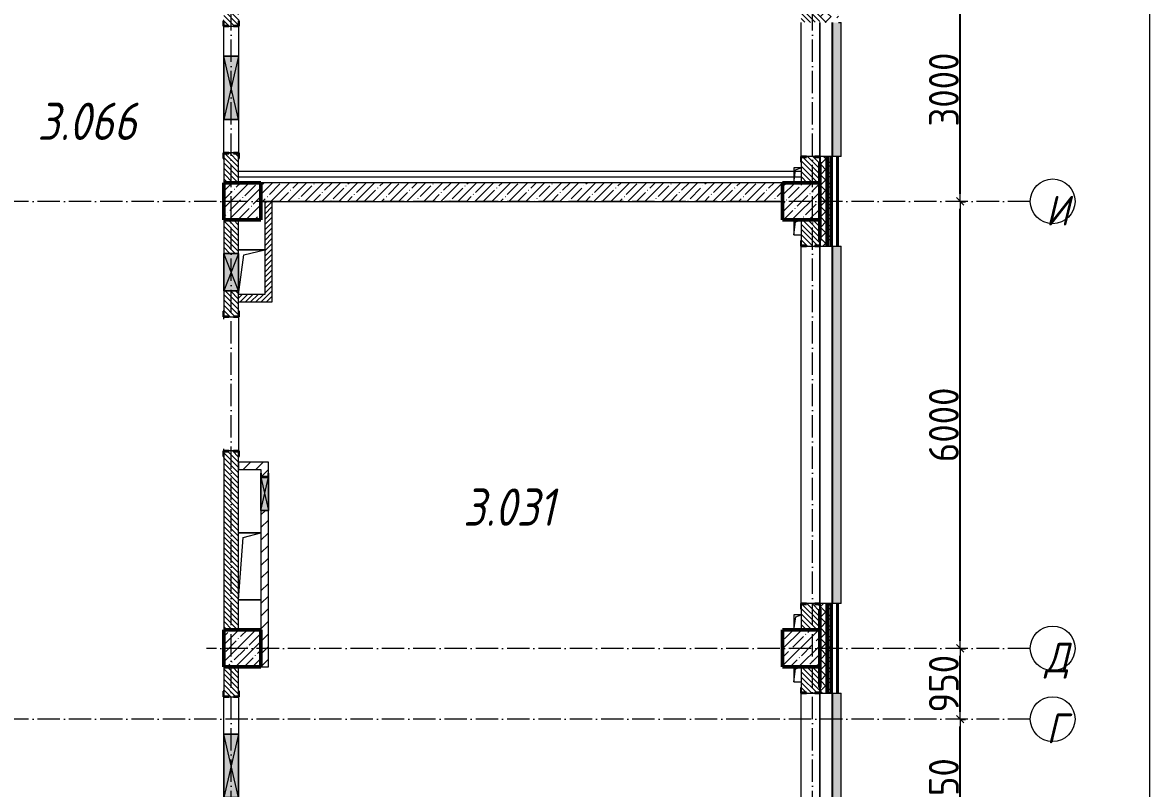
# Model space of a CAD drawing. Header units: millimetres. Extents: x -213536 to 1564669, y -45299 to 942238.
# Drawn here: x 232979 to 248102, y 467466 to 477747 of the extents above; entities that cross this region are included whole.
import ezdxf

# ---------------------------------------------------------------- set-up
doc = ezdxf.new("R2010")
doc.units = ezdxf.units.MM
doc.linetypes.add('50_200_ШТРИХ_1Т_ш5_п1_п1_', pattern=[700, 500, -100, 0, -100])
for name, color, linetype, lineweight in [('A-____-____-DIMS', 7, 'Continuous', 9), ('A-DETL-____-OTLN-4', 7, 'Continuous', 18), ('A-DETL-GENF-OTLN', 7, 'Continuous', 9), ('A-FLOR-____-OTLN', 7, 'Continuous', 9), ('A-GENM-____-MCUT', 7, 'Continuous', 25), ('A-GENM-____-OTLN', 7, 'Continuous', 9), ('A-GENM-____-OTLN-1', 7, 'Continuous', 25), ('A-GLAZ-____-OTLN', 7, 'Continuous', 9), ('A-WALL-____-MCUT-1', 7, 'Continuous', 9), ('A-WALL-____-MCUT-2', 7, 'Continuous', 50), ('A-WALL-____-MCUT-3', 7, 'Continuous', 9), ('A-WALL-____-OTLN', 7, 'Continuous', 9), ('A-WALL-____-PATT-1', 7, 'Continuous', 9), ('A-WALL-FNSH-MCUT-1', 7, 'Continuous', 9), ('I-WALL-____-OTLN', 7, 'Continuous', 9), ('S-COLS-____-MCUT', 7, 'Continuous', 50), ('S-COLS-____-OTLN', 7, 'Continuous', 9), ('S-GRID-____-IDEN', 7, 'Continuous', 9), ('S-GRID-____-OTLN-1', 7, '50_200_ШТРИХ_1Т_ш5_п1_п1_', 9), ('Марки помещений', 7, 'Continuous', 9)]:
    doc.layers.add(name, color=color, linetype=linetype, lineweight=lineweight)
doc.layers.add('A-GLAZ-____-OTLN-1', color=7, linetype='Continuous', lineweight=9, true_color=0xc0c0c0)
doc.styles.add('ISOCPEUR_I', font='isocpeui.ttf', dxfattribs={"width": 0.9, "height": 2.5})
doc.styles.add('ISOCPEUR_I_2', font='isocpeui.ttf', dxfattribs={"width": 0.85, "height": 2.3})
doc.styles.add('СПДС', font='isocpeur.ttf', dxfattribs={"width": 0.9})
doc.dimstyles.new('Размера А3', dxfattribs={"dimtxt": 200, "dimasz": 100, "dimexe": 70, "dimexo": 100, "dimgap": 20, "dimtad": 1, "dimdec": 0, "dimrnd": 10, "dimzin": 0, "dimdsep": 46, "dimtxsty": 'СПДС', "dimblk": 'ARROWHEAD_6', "dimcen": 1, "dimclrd": 256, "dimclre": 256, "dimclrt": 256, "dimazin": 0, "dimtfac": 1, "dimtdec": 0, "dimtmove": 2, "dimatfit": 3, "dimfxl": 1, "dimtolj": 1, "dimtzin": 0, "dimarcsym": 0})
pattern_1 = [(45, (142429.06, 459015.94), (-70.71068, 70.71068), []), (135, (142429.06, 459015.94), (-70.71068, -70.71068), [])]
pattern_2 = [(135, (142429.057, 459015.94), (-35.35534, -35.35534), [])]
pattern_3 = [(45, (142429.06, 459015.94), (-84.85281, 84.85281), [])]
pattern_4 = [(45, (142429.057, 459015.94), (-35.35534, 35.35534), [])]

# ---------------------------------------------------------------- blocks, each defined once
blk = doc.blocks.new('BSC_Колонна _Прямоугольная - 500х500-V29-АР1_План отверстий 3 этажа в осях 1-64_А-ГГ')
at = {"layer": 'S-COLS-____-OTLN'}
h = blk.add_hatch(dxfattribs=at)
h.set_pattern_fill('FP_66', color=256, style=0, pattern_type=2)
h.set_pattern_definition([(45, (-101000, -16331.04), (-114.04925, 114.04925), []), (45, (-100885.95, -16331.04), (-114.04925, 114.04925), [201.613, -40.323, 3.353, -36.97])])
h.paths.add_polyline_path([(-250, -250), (250, -250), (250, 250), (-250, 250), (-250, -116)], flags=0)
at = {"layer": 'S-COLS-____-MCUT'}
for p, q in [((250, 250), (-250, 250)), ((-250, 250), (-250, -250)), ((250, -250), (250, 250)), ((-250, -250), (250, -250))]:
    blk.add_line(p, q, dxfattribs=at)
blk = doc.blocks.new('BSC_Колонна _Прямоугольная - 500х500-V30-АР1_План отверстий 3 этажа в осях 1-64_А-ГГ')
at = {"layer": 'S-COLS-____-OTLN'}
h = blk.add_hatch(dxfattribs=at)
h.set_pattern_fill('FP_67', color=256, style=0, pattern_type=2)
h.set_pattern_definition([(45, (-93500, -16331.04), (-114.04925, 114.04925), []), (45, (-93385.95, -16331.04), (-114.04925, 114.04925), [201.613, -40.323, 3.353, -36.97])])
h.paths.add_polyline_path([(-250, -250), (250, -250), (250, 250), (-250, 250)], flags=0)
at = {"layer": 'S-COLS-____-MCUT'}
for p, q in [((250, 250), (-250, 250)), ((-250, 250), (-250, -250)), ((250, -250), (250, 250)), ((-250, -250), (250, -250))]:
    blk.add_line(p, q, dxfattribs=at)
blk = doc.blocks.new('BSC_Колонна _Прямоугольная - 500х500-V80-АР1_План отверстий 3 этажа в осях 1-64_А-ГГ')
at = {"layer": 'S-COLS-____-OTLN'}
h = blk.add_hatch(dxfattribs=at)
h.set_pattern_fill('FP_117', color=256, style=0, pattern_type=2)
h.set_pattern_definition([(45, (-101000, -10331.04), (-114.04925, 114.04925), []), (45, (-100885.95, -10331.04), (-114.04925, 114.04925), [201.613, -40.323, 3.353, -36.97])])
h.paths.add_polyline_path([(-250, -250), (250, -250), (250, 250), (-250, 250), (-250, -137)], flags=0)
at = {"layer": 'S-COLS-____-MCUT'}
for p, q in [((250, 250), (-250, 250)), ((-250, 250), (-250, -250)), ((250, -250), (250, 250)), ((-250, -250), (250, -250))]:
    blk.add_line(p, q, dxfattribs=at)
blk = doc.blocks.new('BSC_Колонна _Прямоугольная - 500х500-V81-АР1_План отверстий 3 этажа в осях 1-64_А-ГГ')
at = {"layer": 'S-COLS-____-OTLN'}
h = blk.add_hatch(dxfattribs=at)
h.set_pattern_fill('FP_118', color=256, style=0, pattern_type=2)
h.set_pattern_definition([(45, (-93500, -10331.04), (-114.04925, 114.04925), []), (45, (-93385.95, -10331.04), (-114.04925, 114.04925), [201.613, -40.323, 3.353, -36.97])])
h.paths.add_polyline_path([(-250, -250), (250, -250), (250, 250), (-250, 250)], flags=0)
at = {"layer": 'S-COLS-____-MCUT'}
for p, q in [((250, 250), (-250, 250)), ((-250, 250), (-250, -250)), ((250, -250), (250, 250)), ((-250, -250), (250, -250))]:
    blk.add_line(p, q, dxfattribs=at)
blk = doc.blocks.new('Фахверк_СКБ_Уголок - 250_2700-27497298-АР1_План отверстий 3 этажа в осях 1-64_А-ГГ')
at = {"layer": 'A-GENM-____-MCUT'}
for p, q in [((200, 181), (125, 181)), ((125, 181), (125, 106)), ((131, 106), (131, 175)), ((131, 175), (200, 175)), ((200, 175), (200, 181)), ((125, 106), (131, 106)), ((131, -6), (125, -6)), ((125, -6), (125, -81)), ((125, -81), (200, -81)), ((131, -75), (131, -6)), ((200, -75), (131, -75)), ((200, -81), (200, -75))]:
    blk.add_line(p, q, dxfattribs=at)
blk = doc.blocks.new('154_Стойка_СКБ_Уголок - СМ-2480_200-28346303-АР1_План отверстий 3 этажа в осях 1-64_А-ГГ')
at = {"layer": 'A-GENM-____-MCUT'}
for p, q in [((125, 156), (125, 81)), ((200, 156), (125, 156)), ((200, 150), (200, 156)), ((125, 81), (131, 81)), ((131, 19), (125, 19)), ((125, 19), (125, -56)), ((131, 81), (131, 150)), ((131, 150), (200, 150)), ((131, -50), (131, 19)), ((125, -56), (200, -56)), ((200, -50), (131, -50)), ((200, -56), (200, -50))]:
    blk.add_line(p, q, dxfattribs=at)
blk = doc.blocks.new('Стойка_Влож_Полоса боковая - Полоса-28213942-АР1_План отверстий 3 этажа в осях 1-64_А-ГГ')
at = {"layer": 'A-GENM-____-OTLN'}
for p, q in [((-5, 60), (0, 60)), ((-5, -60), (-5, 60)), ((0, 31), (0, -31)), ((0, -60), (-5, -60))]:
    blk.add_line(p, q, dxfattribs=at)
blk = doc.blocks.new('Фахверк_СКБ_Уголок - 200_3960-28268576-АР1_План отверстий 3 этажа в осях 1-64_А-ГГ')
at = {"layer": 'A-GENM-____-MCUT'}
for p, q in [((200, 156), (125, 156)), ((125, 156), (125, 81)), ((200, 150), (200, 156)), ((125, 81), (131, 81)), ((131, 19), (125, 19)), ((125, 19), (125, -56)), ((131, 81), (131, 150)), ((131, 150), (200, 150)), ((131, -50), (131, 19)), ((125, -56), (200, -56)), ((200, -50), (131, -50)), ((200, -56), (200, -50))]:
    blk.add_line(p, q, dxfattribs=at)
blk = doc.blocks.new('AR_Отверстие прямоугольное _в плите_ - AR_Отверстие прямоугольное _в плите_-V178-АР1_План отверстий 3 этажа в осях 1-64_А-ГГ')
at = {"layer": 'A-GENM-____-OTLN'}
for p, q in [((-50, 100), (-50, -100)), ((-50, -100), (-25, 75)), ((-25, 75), (50, 100)), ((-50, -100), (50, -100))]:
    blk.add_line(p, q, dxfattribs=at)
blk = doc.blocks.new('AR_Отверстие прямоугольное _в плите_ - AR_Отверстие прямоугольное _в плите_-V179-АР1_План отверстий 3 этажа в осях 1-64_А-ГГ')
at = {"layer": 'A-GENM-____-OTLN'}
for p, q in [((50, 100), (-50, 100)), ((-50, 100), (-50, -100)), ((-50, -100), (-25, 75)), ((-25, 75), (50, 100))]:
    blk.add_line(p, q, dxfattribs=at)
blk = doc.blocks.new('AR_Отверстие прямоугольное _в плите_ - AR_Отверстие прямоугольное _в плите_-V182-АР1_План отверстий 3 этажа в осях 1-64_А-ГГ')
at = {"layer": 'A-GENM-____-OTLN'}
for p, q in [((49, 100), (-50, 100)), ((-50, 100), (-50, -100)), ((-50, -100), (-25, 75)), ((-25, 75), (49, 100)), ((-50, -100), (50, -100))]:
    blk.add_line(p, q, dxfattribs=at)
blk = doc.blocks.new('AR_Отверстие прямоугольное _в плите_ - AR_Отверстие прямоугольное _в плите_-V188-АР1_План отверстий 3 этажа в осях 1-64_А-ГГ')
at = {"layer": 'A-GENM-____-OTLN'}
for p, q in [((175, 300), (-175, 300)), ((-175, -300), (-105, 230)), ((-105, 230), (175, 300))]:
    blk.add_line(p, q, dxfattribs=at)
blk = doc.blocks.new('AR_Отверстие прямоугольное _в плите_ - AR_Отверстие прямоугольное _в плите_-30552588-АР1_План отверстий 3 этажа в осях 1-64_А-ГГ')
at = {"layer": 'A-GENM-____-OTLN'}
for p, q in [((150, 450), (-150, 450)), ((-150, -450), (-90, 390)), ((-90, 390), (150, 450)), ((-150, -450), (150, -450))]:
    blk.add_line(p, q, dxfattribs=at)
blk = doc.blocks.new('Отлив_СКБ - Отлив витража_120_НВФ-31885687-АР1_План отверстий 3 этажа в осях 1-64_А-ГГ')
at = {"layer": 'A-GLAZ-____-OTLN-1'}
for points in [[(0, 0), (0, -2), (1800, -2), (1800, 0), (534, 0)], [(0, -2), (0, -120), (1800, -120), (1800, -2), (534, -2)]]:
    blk.add_hatch(color=256, dxfattribs=at).paths.add_polyline_path(points, flags=0)
at = {"layer": 'A-GLAZ-____-OTLN'}
for p, q in [((0, 0), (1800, 0)), ((1800, -2), (0, -2)), ((0, -120), (0, -83)), ((0, -120), (1800, -120)), ((1800, -83), (1800, -120))]:
    blk.add_line(p, q, dxfattribs=at)
blk = doc.blocks.new('Отлив_СКБ - Отлив витража_120_НВФ-31885688-АР1_План отверстий 3 этажа в осях 1-64_А-ГГ')
at = {"layer": 'A-GLAZ-____-OTLN-1'}
for points in [[(4275, -2), (4800, -2), (4800, 0), (0, 0), (0, -2), (740, -2)], [(4275, -120), (4800, -120), (4800, -2), (0, -2), (0, -120), (740, -120)]]:
    blk.add_hatch(color=256, dxfattribs=at).paths.add_polyline_path(points, flags=0)
at = {"layer": 'A-GLAZ-____-OTLN'}
for p, q in [((0, 0), (4800, 0)), ((4800, -2), (0, -2)), ((0, -120), (0, -83)), ((0, -120), (4800, -120)), ((4800, -83), (4800, -120))]:
    blk.add_line(p, q, dxfattribs=at)
blk = doc.blocks.new('AR_Отверстие прямоугольное _в стене_ - AR_Отверстие прямоугольное _в стене__ОВ-V217-АР1_План отверстий 3 этажа в осях 1-64_А-ГГ')
at = {"layer": 'A-GLAZ-____-OTLN'}
blk.add_hatch(color=256, dxfattribs=at).paths.add_polyline_path([(-225, 47), (-225, -50), (225, -50), (225, 50), (-225, 50)], flags=0)
at = {"layer": 'A-DETL-GENF-OTLN'}
for p, q in [((-225, -50), (-225, 50)), ((-225, 50), (225, 50)), ((225, 50), (-225, -50)), ((-225, 50), (225, -50)), ((225, 50), (-225, 50)), ((-225, 50), (-225, -50)), ((225, -50), (-225, -50)), ((-225, -50), (225, -50))]:
    blk.add_line(p, q, dxfattribs=at)
blk = doc.blocks.new('AR_Отверстие прямоугольное _в стене_ - AR_Отверстие прямоугольное _в стене__ОВ-36949509-АР1_План отверстий 3 этажа в осях 1-64_А-ГГ')
at = {"layer": 'A-GLAZ-____-OTLN'}
blk.add_hatch(color=256, dxfattribs=at).paths.add_polyline_path([(250, -100), (250, 100), (-250, 100), (-250, -100)], flags=0)
at = {"layer": 'A-DETL-GENF-OTLN'}
for p, q in [((-250, -100), (-250, 100)), ((-250, 100), (250, 100)), ((250, 100), (-250, -100)), ((-250, 100), (250, -100)), ((250, 100), (-250, 100)), ((-250, 100), (-250, -100)), ((250, 100), (250, -100)), ((250, -100), (250, 100)), ((250, -100), (-250, -100)), ((-250, -100), (250, -100))]:
    blk.add_line(p, q, dxfattribs=at)
blk = doc.blocks.new('AR_Отверстие прямоугольное _в стене_ - AR_Отверстие прямоугольное _в стене__ОВ-36927705-АР1_План отверстий 3 этажа в осях 1-64_А-ГГ')
at = {"layer": 'A-GLAZ-____-OTLN'}
blk.add_hatch(color=256, dxfattribs=at).paths.add_polyline_path([(-425, 100), (-425, -100), (425, -100), (425, 100)], flags=0)
at = {"layer": 'A-DETL-GENF-OTLN'}
for p, q in [((-425, -100), (-425, 100)), ((-425, 100), (425, 100)), ((425, 100), (-425, -100)), ((-425, 100), (425, -100)), ((425, 100), (-425, 100)), ((-425, 100), (-425, -100)), ((425, 100), (425, -100)), ((425, -100), (425, 100)), ((425, -100), (-425, -100)), ((-425, -100), (425, -100))]:
    blk.add_line(p, q, dxfattribs=at)
blk = doc.blocks.new('154_Фахверк_СКБ_Швеллер - Тип_100_3960_зеркало-36793856-АР1_План отверстий 3 этажа в осях 1-64_А-ГГ')
at = {"layer": 'A-GENM-____-MCUT'}
for p, q in [((175, 50), (125, 50)), ((125, 50), (125, -50)), ((128, 47), (175, 47)), ((128, -47), (128, 47)), ((175, 47), (175, 50)), ((125, -50), (175, -50)), ((175, -47), (128, -47)), ((175, -50), (175, -47))]:
    blk.add_line(p, q, dxfattribs=at)
blk = doc.blocks.new('Ось сетки - Круг_Ø6_00__ISO-2_5_0_9K_-25732049-АР1_План отверстий 3 этажа в осях 1-64_А-ГГ')
at = {"layer": 'S-GRID-____-IDEN'}
blk.add_circle((0, 0), 3, dxfattribs=at)
blk = doc.blocks.new('ARROWHEAD_6')
at = {"color": 0, "linetype": 'Continuous'}
for p, q in [((0, 0), (-1, 0)), ((-0.5, -0.5), (0.5, 0.5))]:
    blk.add_line(p, q, dxfattribs=at)
blk = doc.blocks.new('*D2960')
at = {"layer": 'A-____-____-DIMS', "lineweight": -2, "transparency": 16777216}
for p, q in [((245557, 468397), (245633, 468397)), ((245563, 466447), (245563, 468297)), ((245557, 466347), (245633, 466347))]:
    blk.add_line(p, q, dxfattribs=at)
at = {"layer": 'Defpoints', "color": 0, "lineweight": 50, "transparency": 16777216}
for p in [(245457, 468397), (245563, 468397), (245457, 466347)]:
    blk.add_point(p, dxfattribs=at)
at = {"layer": 'A-____-____-DIMS', "lineweight": -2, "transparency": 16777216, "xscale": 100, "yscale": 100, "zscale": 100}
for p, rotation in [((245563, 468397), 90), ((245563, 466347), 270)]:
    blk.add_blockref('ARROWHEAD_6', p, dxfattribs=dict(at, rotation=rotation))
at = {"layer": 'A-____-____-DIMS', "transparency": 16777216, "insert": (245343, 467372), "char_height": 400, "attachment_point": 5, "rotation": 90, "style": 'СПДС'}
blk.add_mtext('\\A1;2050', dxfattribs=at)
blk = doc.blocks.new('*D2961')
at = {"layer": 'A-____-____-DIMS', "lineweight": -2, "transparency": 16777216}
for p, q in [((245557, 469347), (245633, 469347)), ((245563, 468497), (245563, 469247)), ((245557, 468397), (245633, 468397))]:
    blk.add_line(p, q, dxfattribs=at)
at = {"layer": 'Defpoints', "color": 0, "lineweight": 50, "transparency": 16777216}
for p in [(245457, 469347), (245563, 469347), (245457, 468397)]:
    blk.add_point(p, dxfattribs=at)
at = {"layer": 'A-____-____-DIMS', "lineweight": -2, "transparency": 16777216, "xscale": 100, "yscale": 100, "zscale": 100}
for p, rotation in [((245563, 469347), 90), ((245563, 468397), 270)]:
    blk.add_blockref('ARROWHEAD_6', p, dxfattribs=dict(at, rotation=rotation))
at = {"layer": 'A-____-____-DIMS', "transparency": 16777216, "insert": (245343, 468872), "char_height": 400, "attachment_point": 5, "rotation": 90, "style": 'СПДС'}
blk.add_mtext('\\A1;950', dxfattribs=at)
blk = doc.blocks.new('*D2962')
at = {"layer": 'A-____-____-DIMS', "lineweight": -2, "transparency": 16777216}
for p, q in [((245557, 475347), (245633, 475347)), ((245563, 469447), (245563, 475247)), ((245557, 469347), (245633, 469347))]:
    blk.add_line(p, q, dxfattribs=at)
at = {"layer": 'Defpoints', "color": 0, "lineweight": 50, "transparency": 16777216}
for p in [(245457, 475347), (245563, 475347), (245457, 469347)]:
    blk.add_point(p, dxfattribs=at)
at = {"layer": 'A-____-____-DIMS', "lineweight": -2, "transparency": 16777216, "xscale": 100, "yscale": 100, "zscale": 100}
for p, rotation in [((245563, 475347), 90), ((245563, 469347), 270)]:
    blk.add_blockref('ARROWHEAD_6', p, dxfattribs=dict(at, rotation=rotation))
at = {"layer": 'A-____-____-DIMS', "transparency": 16777216, "insert": (245343, 472347), "char_height": 400, "attachment_point": 5, "rotation": 90, "style": 'СПДС'}
blk.add_mtext('\\A1;6000', dxfattribs=at)
blk = doc.blocks.new('*D2963')
at = {"layer": 'A-____-____-DIMS', "lineweight": -2, "transparency": 16777216}
for p, q in [((245557, 478347), (245633, 478347)), ((245563, 475447), (245563, 478247)), ((245557, 475347), (245633, 475347))]:
    blk.add_line(p, q, dxfattribs=at)
at = {"layer": 'Defpoints', "color": 0, "lineweight": 50, "transparency": 16777216}
for p in [(245457, 478347), (245563, 478347), (245457, 475347)]:
    blk.add_point(p, dxfattribs=at)
at = {"layer": 'A-____-____-DIMS', "lineweight": -2, "transparency": 16777216, "xscale": 100, "yscale": 100, "zscale": 100}
for p, rotation in [((245563, 478347), 90), ((245563, 475347), 270)]:
    blk.add_blockref('ARROWHEAD_6', p, dxfattribs=dict(at, rotation=rotation))
at = {"layer": 'A-____-____-DIMS', "transparency": 16777216, "insert": (245343, 476847), "char_height": 400, "attachment_point": 5, "rotation": 90, "style": 'СПДС'}
blk.add_mtext('\\A1;3000', dxfattribs=at)

msp = doc.modelspace()

# ---------------------------------------------------------------- hatches: boundary and pattern name
at = {"layer": 'A-WALL-____-PATT-1'}
h = msp.add_hatch(dxfattribs=at)
h.set_pattern_fill('FP_1', color=256, style=0, pattern_type=2)
h.set_pattern_definition(pattern_1)
h.paths.add_polyline_path([(243779.1, 456997), (243779.1, 457947), (243685.1, 457947), (243685.1, 457872), (243679.1, 457872), (243679.1, 456997)], flags=0)
h.paths.add_polyline_path([(243685.1, 459747), (243779.1, 459747), (243779.1, 460947), (243685.1, 460947), (243685.1, 460872), (243679.1, 460872), (243679.1, 459822), (243685.1, 459822), (243685.1, 459750)], flags=0)
h.paths.add_polyline_path([(243779.1, 462747), (243779.1, 463947), (243685.1, 463947), (243685.1, 463872), (243679.1, 463872), (243679.1, 462822), (243685.1, 462822), (243685.1, 462747)], flags=0)
h.paths.add_polyline_path([(243779.1, 465747), (243779.1, 466947), (243685.1, 466947), (243685.1, 466872), (243679.1, 466872), (243679.1, 465822), (243685.1, 465822), (243685.1, 465747)], flags=0)
h.paths.add_polyline_path([(243685.1, 468747), (243779.1, 468747), (243779.1, 469947), (243685.1, 469947), (243685.1, 469872), (243679.1, 469872), (243679.1, 468822), (243685.1, 468822), (243685.1, 468753)], flags=0)
h.paths.add_polyline_path([(243685.1, 474747), (243779.1, 474747), (243779.1, 475947), (243685.1, 475947), (243685.1, 475872), (243679.1, 475872), (243679.1, 474822), (243685.1, 474822), (243685.1, 474753)], flags=0)
h.paths.add_polyline_path([(243685.1, 477747), (243779.1, 477747), (243779.1, 478947), (243685.1, 478947), (243685.1, 478872), (243679.1, 478872), (243679.1, 477822), (243685.1, 477822), (243685.1, 477753)], flags=0)
h.paths.add_polyline_path([(243779.1, 480747), (243779.1, 481947), (243685.1, 481947), (243685.1, 481872), (243679.1, 481872), (243679.1, 480822), (243685.1, 480822), (243685.1, 480747)], flags=0)
h.paths.add_polyline_path([(243685.1, 483747), (243779.1, 483747), (243779.1, 484947), (243685.1, 484947), (243685.1, 484872), (243679.1, 484872), (243679.1, 483822), (243685.1, 483822), (243685.1, 483753)], flags=0)
h.paths.add_polyline_path([(243779.1, 486747), (243779.1, 487947), (243685.1, 487947), (243685.1, 487872), (243679.1, 487872), (243679.1, 486822), (243685.1, 486822), (243685.1, 486747)], flags=0)
h.paths.add_polyline_path([(243779.1, 492747), (243779.1, 493947), (243685.1, 493947), (243685.1, 493872), (243679.1, 493872), (243679.1, 492822), (243685.1, 492822), (243685.1, 492747)], flags=0)
h.paths.add_polyline_path([(243685.1, 495747), (243779.1, 495747), (243779.1, 496947), (243685.1, 496947), (243685.1, 496872), (243679.1, 496872), (243679.1, 495822), (243685.1, 495822), (243685.1, 495753)], flags=0)
h.paths.add_polyline_path([(243779.1, 498747), (243779.1, 499947), (243685.1, 499947), (243685.1, 499872), (243679.1, 499872), (243679.1, 498822), (243685.1, 498822), (243685.1, 498747)], flags=0)
h.paths.add_polyline_path([(243779.1, 504747), (243779.1, 505812), (243679.1, 505812), (243679.1, 504822), (243685.1, 504822), (243685.1, 504747)], flags=0)
h = msp.add_hatch(dxfattribs=at)
h.set_pattern_fill('FP_1', color=256, style=0, pattern_type=2)
h.set_pattern_definition(pattern_1)
h.paths.add_polyline_path([(243779.1, 456947), (243829.1, 456947), (243829.1, 457947), (243779.1, 457947), (243779.1, 456997)], flags=0)
h.paths.add_polyline_path([(243779.1, 459747), (243829.1, 459747), (243829.1, 460947), (243779.1, 460947), (243779.1, 459750)], flags=0)
h.paths.add_polyline_path([(243829.1, 462747), (243829.1, 463947), (243779.1, 463947), (243779.1, 462747)], flags=0)
h.paths.add_polyline_path([(243829.1, 465747), (243829.1, 466947), (243779.1, 466947), (243779.1, 465747)], flags=0)
h.paths.add_polyline_path([(243779.1, 468747), (243829.1, 468747), (243829.1, 469947), (243779.1, 469947), (243779.1, 469210.3)], flags=0)
h.paths.add_polyline_path([(243779.1, 474747), (243829.1, 474747), (243829.1, 475947), (243779.1, 475947), (243779.1, 475230.5)], flags=0)
h.paths.add_polyline_path([(243829.1, 477747), (243829.1, 478947), (243779.1, 478947), (243779.1, 477747)], flags=0)
h.paths.add_polyline_path([(243829.1, 480747), (243829.1, 481947), (243779.1, 481947), (243779.1, 480747)], flags=0)
h.paths.add_polyline_path([(243779.1, 483747), (243829.1, 483747), (243829.1, 484947), (243779.1, 484947), (243779.1, 483830.8)], flags=0)
h.paths.add_polyline_path([(243779.1, 486747), (243829.1, 486747), (243829.1, 487947), (243779.1, 487947), (243779.1, 487271)], flags=0)
h.paths.add_polyline_path([(243779.1, 492747), (243829.1, 492747), (243829.1, 493947), (243779.1, 493947), (243779.1, 493291.2)], flags=0)
h.paths.add_polyline_path([(243829.1, 495747), (243829.1, 496947), (243779.1, 496947), (243779.1, 495747)], flags=0)
h.paths.add_polyline_path([(243779.1, 498747), (243829.1, 498747), (243829.1, 499947), (243779.1, 499947), (243779.1, 499311.4)], flags=0)
h.paths.add_polyline_path([(243779.1, 504747), (243829.1, 504747), (243829.1, 505812), (243779.1, 505812), (243779.1, 505331.6)], flags=0)
h = msp.add_hatch(dxfattribs=at)
h.set_pattern_fill('FP_3', color=256, style=0, pattern_type=2)
h.set_pattern_definition([(45, (142429.06, 459015.94), (-85.53659, 85.53659), []), (45, (142486.08, 459015.94), (-85.53659, 85.53659), [])])
h.paths.add_polyline_path([(243909.1, 456847), (243929.1, 456847), (243929.1, 457947), (243909.1, 457947), (243909.1, 456867)], flags=0)
h.paths.add_polyline_path([(243929.1, 459747), (243929.1, 460947), (243909.1, 460947), (243909.1, 459747)], flags=0)
h.paths.add_polyline_path([(243909.1, 462747), (243929.1, 462747), (243929.1, 463947), (243909.1, 463947), (243909.1, 463190.1)], flags=0)
h.paths.add_polyline_path([(243909.1, 465747), (243929.1, 465747), (243929.1, 466947), (243909.1, 466947), (243909.1, 465770.2)], flags=0)
h.paths.add_polyline_path([(243929.1, 468747), (243929.1, 469947), (243909.1, 469947), (243909.1, 468747)], flags=0)
h.paths.add_polyline_path([(243929.1, 474747), (243929.1, 475947), (243909.1, 475947), (243909.1, 474747)], flags=0)
h.paths.add_polyline_path([(243929.1, 477747), (243929.1, 478947), (243909.1, 478947), (243909.1, 477747)], flags=0)
h.paths.add_polyline_path([(243929.1, 480747), (243929.1, 481947), (243909.1, 481947), (243909.1, 480747)], flags=0)
h.paths.add_polyline_path([(243909.1, 483747), (243929.1, 483747), (243929.1, 484947), (243909.1, 484947), (243909.1, 483830.8)], flags=0)
h.paths.add_polyline_path([(243929.1, 486747), (243929.1, 487947), (243909.1, 487947), (243909.1, 486747)], flags=0)
h.paths.add_polyline_path([(243929.1, 492747), (243929.1, 493947), (243909.1, 493947), (243909.1, 492747)], flags=0)
h.paths.add_polyline_path([(243909.1, 495747), (243929.1, 495747), (243929.1, 496947), (243909.1, 496947), (243909.1, 495871.3)], flags=0)
h.paths.add_polyline_path([(243929.1, 498747), (243929.1, 499947), (243909.1, 499947), (243909.1, 498747)], flags=0)
h.paths.add_polyline_path([(243929.1, 504747), (243929.1, 505812), (243909.1, 505812), (243909.1, 504747)], flags=0)
h = msp.add_hatch(dxfattribs=at)
h.set_pattern_fill('FP_6', color=256, style=0, pattern_type=2)
h.set_pattern_definition(pattern_2)
h.paths.add_polyline_path([(235879.1, 475597), (235879.1, 475991), (235810.1, 475991), (235810.1, 475997), (235748.1, 475997), (235748.1, 475991), (235679.1, 475991), (235679.1, 475597), (235839.1, 475597)], flags=0)
h.paths.add_polyline_path([(235748.1, 477697), (235810.1, 477697), (235810.1, 477703), (235879.1, 477703), (235879.1, 478097), (235679.1, 478097), (235679.1, 477703), (235748.1, 477703)], flags=0)
h = msp.add_hatch(dxfattribs=at)
h.set_pattern_fill('FP_6', color=256, style=0, pattern_type=2)
h.set_pattern_definition(pattern_2)
h.paths.add_polyline_path([(243610.1, 475597), (243679.1, 475597), (243679.1, 475941), (243610.1, 475941), (243610.1, 475947), (243498.1, 475947), (243498.1, 475941), (243429.1, 475941), (243429.1, 475597)], flags=0)
h.paths.add_polyline_path([(243610.1, 477747), (243610.1, 477753), (243679.1, 477753), (243679.1, 478097), (243429.1, 478097), (243429.1, 477753), (243498.1, 477753), (243498.1, 477747)], flags=0)
h = msp.add_hatch(dxfattribs=at)
h.set_pattern_fill('FP_38', color=256, style=0, pattern_type=2)
h.set_pattern_definition([(45, (142429.06, 459015.94), (-114.04925, 114.04925), []), (45, (142543.1, 459015.94), (-114.04925, 114.04925), [201.612, -40.322, 3.353, -36.97])])
h.paths.add_polyline_path([(243179.1, 475347), (243179.1, 475597), (236179.1, 475597), (236179.1, 475347), (243160.8, 475347)], flags=0)
h = msp.add_hatch(dxfattribs=at)
h.set_pattern_fill('FP_5', color=256, style=0, pattern_type=2)
h.set_pattern_definition(pattern_4)
h.paths.add_polyline_path([(236329.1, 474097), (236329.1, 475347), (236229.1, 475347), (236229.1, 474097)], flags=0)
h = msp.add_hatch(dxfattribs=at)
h.set_pattern_fill('FP_6', color=256, style=0, pattern_type=2)
h.set_pattern_definition(pattern_2)
h.paths.add_polyline_path([(235879.1, 469597), (235879.1, 471991), (235810.1, 471991), (235810.1, 471997), (235748.1, 471997), (235748.1, 471991), (235679.1, 471991), (235679.1, 469597)], flags=0)
h.paths.add_polyline_path([(235748.1, 473797), (235810.1, 473797), (235810.1, 473803), (235879.1, 473803), (235879.1, 474147), (235679.1, 474147), (235680, 473803), (235748.1, 473803)], flags=0)
h.paths.add_polyline_path([(235879.1, 474647), (235879.1, 475097), (235679.1, 475097), (235679.1, 474647), (235809.8, 474647)], flags=0)
h = msp.add_hatch(dxfattribs=at)
h.set_pattern_fill('FP_6', color=256, style=0, pattern_type=2)
h.set_pattern_definition(pattern_2)
h.paths.add_polyline_path([(243679.1, 469597), (243679.1, 469941), (243610.1, 469941), (243610.1, 469947), (243498.1, 469947), (243498.1, 469941), (243429.1, 469941), (243429.1, 469597), (243610.1, 469597)], flags=0)
h.paths.add_polyline_path([(243610.1, 474747), (243610.1, 474753), (243679.1, 474753), (243679.1, 475097), (243429.1, 475097), (243429.1, 474753), (243498.1, 474753), (243498.1, 474747)], flags=0)
h = msp.add_hatch(dxfattribs=at)
h.set_pattern_fill('FP_5', color=256, style=0, pattern_type=2)
h.set_pattern_definition(pattern_4)
h.paths.add_polyline_path([(235879.1, 473997), (236329.1, 473997), (236329.1, 474097), (235879.1, 474097)], flags=0)
h = msp.add_hatch(dxfattribs=at)
h.set_pattern_fill('FP_4', color=256, style=0, pattern_type=2)
h.set_pattern_definition(pattern_3)
h.paths.add_polyline_path([(236179.1, 471747), (236179.1, 471847), (235879.1, 471847), (235879.1, 471747)], flags=0)
h = msp.add_hatch(dxfattribs=at)
h.set_pattern_fill('FP_4', color=256, style=0, pattern_type=2)
h.set_pattern_definition(pattern_3)
h.paths.add_polyline_path([(236279.1, 469097), (236279.1, 471197), (236179.1, 471197), (236179.1, 469097)], flags=0)
h.paths.add_polyline_path([(236276.1, 471650), (236276.1, 471697), (236279.1, 471697), (236279.1, 471847), (236179.1, 471847), (236179.1, 471697), (236182.1, 471697), (236182.7, 471650)], flags=0)
h = msp.add_hatch(dxfattribs=at)
h.set_pattern_fill('FP_6', color=256, style=0, pattern_type=2)
h.set_pattern_definition(pattern_2)
h.paths.add_polyline_path([(235879.1, 466597), (235879.1, 466991), (235810.1, 466991), (235810.1, 466997), (235748.1, 466997), (235748.1, 466991), (235679.1, 466991), (235679.1, 466597)], flags=0)
h.paths.add_polyline_path([(235748.1, 468697), (235810.1, 468697), (235810.1, 468703), (235879.1, 468703), (235879.1, 469097), (235679.1, 469097), (235679.1, 468703), (235748.1, 468703)], flags=0)
h = msp.add_hatch(dxfattribs=at)
h.set_pattern_fill('FP_6', color=256, style=0, pattern_type=2)
h.set_pattern_definition(pattern_2)
h.paths.add_polyline_path([(243429.1, 466597), (243679.1, 466597), (243679.1, 466941), (243610.1, 466941), (243610.1, 466947), (243498.1, 466947), (243498.1, 466941), (243429.1, 466941), (243429.1, 466630.2)], flags=0)
h.paths.add_polyline_path([(243610.1, 468747), (243610.1, 468753), (243679.1, 468753), (243679.1, 469097), (243429.1, 469097), (243429.1, 468753), (243498.1, 468753), (243498.1, 468747)], flags=0)

# ---------------------------------------------------------------- linework, layer by layer
at = {"color": 1, "lineweight": 0}
msp.add_lwpolyline([(134866.3, 551818.7), (248102.3, 551818.7), (248102.3, 452990.7), (134866.3, 452990.7)], close=True, dxfattribs=at)
at = {"layer": 'A-DETL-____-OTLN-4'}
for p, q in [((243429.1, 475747), (235879.1, 475747)), ((243429.1, 475672), (235879.1, 475672))]:
    msp.add_line(p, q, dxfattribs=at)
at = {"layer": 'A-FLOR-____-OTLN'}
for p, q in [((235879.1, 474697), (236229.1, 474697)), ((235879.1, 470897), (236179.1, 470897)), ((236179.1, 469997), (235879.1, 469997))]:
    msp.add_line(p, q, dxfattribs=at)
at = {"layer": 'A-WALL-____-MCUT-1'}
for p, q in [((243179.1, 475597), (236179.1, 475597)), ((236179.1, 475347), (243179.1, 475347))]:
    msp.add_line(p, q, dxfattribs=at)
at = {"layer": 'A-WALL-____-MCUT-2'}
for p, q in [((243779.1, 474747), (243779.1, 475947)), ((243829.1, 474747), (243829.1, 475947)), ((243679.1, 475872), (243679.1, 475597)), ((243679.1, 475097), (243679.1, 474822)), ((243679.1, 469597), (243679.1, 469872)), ((243779.1, 468747), (243779.1, 469947)), ((243829.1, 468747), (243829.1, 469947)), ((243679.1, 469097), (243679.1, 468822))]:
    msp.add_line(p, q, dxfattribs=at)
at = {"layer": 'A-WALL-____-MCUT-3'}
for p, q in [((235748.1, 477697), (235810.1, 477697)), ((235679.1, 475922), (235679.1, 475597)), ((235879.1, 475597), (235879.1, 475922)), ((243610.1, 475947), (243498.1, 475947)), ((243909.1, 475947), (243685.1, 475947)), ((243909.1, 474747), (243909.1, 475947)), ((243429.1, 475872), (243429.1, 475597)), ((235679.1, 475097), (235679.1, 474647)), ((235879.1, 474647), (235879.1, 475097)), ((243429.1, 475097), (243429.1, 474822)), ((243498.1, 474747), (243610.1, 474747)), ((243685.1, 474747), (243909.1, 474747)), ((235679.1, 474147), (235679.1, 473872)), ((235879.1, 473872), (235879.1, 474147)), ((235679.1, 471922), (235679.1, 469597)), ((235879.1, 469597), (235879.1, 471922)), ((243429.1, 469872), (243429.1, 469597)), ((243610.1, 469947), (243498.1, 469947)), ((243909.1, 469947), (243685.1, 469947)), ((243909.1, 468747), (243909.1, 469947)), ((235679.1, 469097), (235679.1, 468772)), ((235879.1, 468772), (235879.1, 469097)), ((243429.1, 469097), (243429.1, 468822)), ((235748.1, 468697), (235810.1, 468697)), ((243498.1, 468747), (243610.1, 468747)), ((243685.1, 468747), (243909.1, 468747))]:
    msp.add_line(p, q, dxfattribs=at)
at = {"layer": 'A-WALL-____-OTLN'}
for p, q in [((243429.1, 475947), (243429.1, 477747)), ((243679.1, 475947), (243679.1, 477747)), ((243679.1, 477747), (243679.1, 475947)), ((243429.1, 469947), (243429.1, 474747)), ((243679.1, 469947), (243679.1, 474747)), ((243679.1, 474747), (243679.1, 469947)), ((243429.1, 466947), (243429.1, 468747)), ((243679.1, 466947), (243679.1, 468747)), ((243679.1, 468747), (243679.1, 466947))]:
    msp.add_line(p, q, dxfattribs=at)
at = {"layer": 'A-WALL-FNSH-MCUT-1'}
for p, q in [((243929.1, 475947), (243909.1, 475947)), ((243909.1, 475947), (243909.1, 474747)), ((243929.1, 474747), (243929.1, 475947)), ((236229.1, 475347), (236229.1, 474097)), ((236329.1, 473997), (236329.1, 475347)), ((243909.1, 474747), (243929.1, 474747)), ((236229.1, 474097), (235879.1, 474097)), ((235879.1, 473997), (236329.1, 473997)), ((236279.1, 471847), (235879.1, 471847)), ((235879.1, 471847), (235879.1, 471747)), ((236279.1, 471697), (236279.1, 471847)), ((235879.1, 471747), (236179.1, 471747)), ((236179.1, 471747), (236179.1, 471697)), ((236179.1, 471197), (236179.1, 469597)), ((236279.1, 469097), (236279.1, 471197)), ((243929.1, 469947), (243909.1, 469947)), ((243909.1, 469947), (243909.1, 468747)), ((243929.1, 468747), (243929.1, 469947)), ((236179.1, 469097), (236279.1, 469097)), ((243909.1, 468747), (243929.1, 468747))]:
    msp.add_line(p, q, dxfattribs=at)
at = {"layer": 'I-WALL-____-OTLN'}
for p, q in [((235679.1, 477297), (235679.1, 477697)), ((235879.1, 477697), (235879.1, 477297)), ((235679.1, 475997), (235679.1, 476447)), ((235879.1, 476447), (235879.1, 475997)), ((235679.1, 473767), (235679.1, 473797)), ((235879.1, 473797), (235879.1, 471997)), ((235679.1, 471997), (235679.1, 472027)), ((235679.1, 468197), (235679.1, 468697)), ((235879.1, 468697), (235879.1, 468197))]:
    msp.add_line(p, q, dxfattribs=at)
at = {"layer": 'S-GRID-____-OTLN-1', "color": 251, "ltscale": 0.6, "true_color": 0x636466}
for p, q in [((235779.1, 454533.3), (235779.1, 508896.9)), ((243579.1, 454533.3), (243579.1, 508896.9)), ((246503.5, 475347), (209755.8, 475347)), ((246503.5, 469347), (235450.3, 469347)), ((246503.5, 468397), (137999.2, 468397))]:
    msp.add_line(p, q, dxfattribs=at)

# ---------------------------------------------------------------- block references
at = {"layer": 'A-GENM-____-OTLN'}
for name, p, rotation in [('Стойка_Влож_Полоса боковая - Полоса-28213942-АР1_План отверстий 3 этажа в осях 1-64_А-ГГ', (235779.1, 475997), 269.9999999999999), ('Стойка_Влож_Полоса боковая - Полоса-28213942-АР1_План отверстий 3 этажа в осях 1-64_А-ГГ', (235779.1, 473797), 89.99999999999991), ('Стойка_Влож_Полоса боковая - Полоса-28213942-АР1_План отверстий 3 этажа в осях 1-64_А-ГГ', (235779.1, 471997), 269.9999999999999), ('AR_Отверстие прямоугольное _в плите_ - AR_Отверстие прямоугольное _в плите_-V182-АР1_План отверстий 3 этажа в осях 1-64_А-ГГ', (243379.4, 469697.2), 359.7830200212787)]:
    msp.add_blockref(name, p, dxfattribs=dict(at, rotation=rotation))
for name, p in [('AR_Отверстие прямоугольное _в плите_ - AR_Отверстие прямоугольное _в плите_-V179-АР1_План отверстий 3 этажа в осях 1-64_А-ГГ', (243379.1, 475697)), ('AR_Отверстие прямоугольное _в плите_ - AR_Отверстие прямоугольное _в плите_-V178-АР1_План отверстий 3 этажа в осях 1-64_А-ГГ', (243379.1, 474997)), ('AR_Отверстие прямоугольное _в плите_ - AR_Отверстие прямоугольное _в плите_-V188-АР1_План отверстий 3 этажа в осях 1-64_А-ГГ', (236054.1, 474397)), ('AR_Отверстие прямоугольное _в плите_ - AR_Отверстие прямоугольное _в плите_-30552588-АР1_План отверстий 3 этажа в осях 1-64_А-ГГ', (236029.1, 470447)), ('AR_Отверстие прямоугольное _в плите_ - AR_Отверстие прямоугольное _в плите_-V178-АР1_План отверстий 3 этажа в осях 1-64_А-ГГ', (243379.1, 468997))]:
    msp.add_blockref(name, p, dxfattribs=at)
at = {"layer": 'A-GENM-____-OTLN-1'}
for name, p, rotation in [('Фахверк_СКБ_Уголок - 200_3960-28268576-АР1_План отверстий 3 этажа в осях 1-64_А-ГГ', (235829.1, 477572), 89.9999999999999), ('154_Стойка_СКБ_Уголок - СМ-2480_200-28346303-АР1_План отверстий 3 этажа в осях 1-64_А-ГГ', (235729.1, 476122), 269.9999999999999), ('Фахверк_СКБ_Уголок - 250_2700-27497298-АР1_План отверстий 3 этажа в осях 1-64_А-ГГ', (243504.1, 476072), 269.9999999999999), ('Фахверк_СКБ_Уголок - 250_2700-27497298-АР1_План отверстий 3 этажа в осях 1-64_А-ГГ', (243604.1, 474622), 89.9999999999999), ('154_Стойка_СКБ_Уголок - СМ-2480_200-28346303-АР1_План отверстий 3 этажа в осях 1-64_А-ГГ', (235829.1, 473672), 89.9999999999999), ('154_Стойка_СКБ_Уголок - СМ-2480_200-28346303-АР1_План отверстий 3 этажа в осях 1-64_А-ГГ', (235729.1, 472122), 269.9999999999999), ('154_Фахверк_СКБ_Швеллер - Тип_100_3960_зеркало-36793856-АР1_План отверстий 3 этажа в осях 1-64_А-ГГ', (236229.1, 471522), 90), ('Фахверк_СКБ_Уголок - 250_2700-27497298-АР1_План отверстий 3 этажа в осях 1-64_А-ГГ', (243504.1, 470072), 269.9999999999999), ('Фахверк_СКБ_Уголок - 250_2700-27497298-АР1_План отверстий 3 этажа в осях 1-64_А-ГГ', (243604.1, 468622), 89.9999999999999), ('Фахверк_СКБ_Уголок - 200_3960-28268576-АР1_План отверстий 3 этажа в осях 1-64_А-ГГ', (235829.1, 468572), 89.9999999999999)]:
    msp.add_blockref(name, p, dxfattribs=dict(at, rotation=rotation))
at = {"layer": 'A-GLAZ-____-OTLN'}
for name, p, rotation in [('Отлив_СКБ - Отлив витража_120_НВФ-31885687-АР1_План отверстий 3 этажа в осях 1-64_А-ГГ', (243846.1, 475947), 90), ('AR_Отверстие прямоугольное _в стене_ - AR_Отверстие прямоугольное _в стене__ОВ-36927705-АР1_План отверстий 3 этажа в осях 1-64_А-ГГ', (235779.1, 476872), 269.9999999999999), ('Отлив_СКБ - Отлив витража_120_НВФ-31885688-АР1_План отверстий 3 этажа в осях 1-64_А-ГГ', (243846.1, 469947), 90), ('AR_Отверстие прямоугольное _в стене_ - AR_Отверстие прямоугольное _в стене__ОВ-36949509-АР1_План отверстий 3 этажа в осях 1-64_А-ГГ', (235779.1, 474397), 269.9999999999999), ('AR_Отверстие прямоугольное _в стене_ - AR_Отверстие прямоугольное _в стене__ОВ-V217-АР1_План отверстий 3 этажа в осях 1-64_А-ГГ', (236229.1, 471422), 90), ('Отлив_СКБ - Отлив витража_120_НВФ-31885687-АР1_План отверстий 3 этажа в осях 1-64_А-ГГ', (243846.1, 466947), 90), ('AR_Отверстие прямоугольное _в стене_ - AR_Отверстие прямоугольное _в стене__ОВ-36927705-АР1_План отверстий 3 этажа в осях 1-64_А-ГГ', (235779.1, 467772), 269.9999999999999)]:
    msp.add_blockref(name, p, dxfattribs=dict(at, rotation=rotation))
at = {"layer": 'S-COLS-____-OTLN'}
for name, p in [('BSC_Колонна _Прямоугольная - 500х500-V30-АР1_План отверстий 3 этажа в осях 1-64_А-ГГ', (235929.1, 475347)), ('BSC_Колонна _Прямоугольная - 500х500-V29-АР1_План отверстий 3 этажа в осях 1-64_А-ГГ', (243429.1, 475347)), ('BSC_Колонна _Прямоугольная - 500х500-V81-АР1_План отверстий 3 этажа в осях 1-64_А-ГГ', (235929.1, 469347)), ('BSC_Колонна _Прямоугольная - 500х500-V80-АР1_План отверстий 3 этажа в осях 1-64_А-ГГ', (243429.1, 469347))]:
    msp.add_blockref(name, p, dxfattribs=at)
at = {"layer": 'S-GRID-____-IDEN', "xscale": 99.99999999999993, "yscale": 99.99999999999993, "zscale": 99.99999999999993, "rotation": 89.99999999999982}
for p in [(246803.5, 475347), (246803.5, 469347), (246803.5, 468397)]:
    msp.add_blockref('Ось сетки - Круг_Ø6_00__ISO-2_5_0_9K_-25732049-АР1_План отверстий 3 этажа в осях 1-64_А-ГГ', p, dxfattribs=at)

# ---------------------------------------------------------------- texts
at = {"layer": 'S-GRID-____-IDEN', "char_height": 400, "attachment_point": 1, "style": 'ISOCPEUR_I'}
for s, insert, width in [('\\fISOCPEUR|b0|i1|c204|p34|;\\W.9;И', (246710.6, 475423.1), 223.671), ('\\fISOCPEUR|b0|i1|c204|p34|;\\W.9;Д', (246698.9, 469423.1), 252.532), ('\\fISOCPEUR|b0|i1|c204|p34|;\\W.9;Г', (246719.6, 468473.1), 202.025)]:
    msp.add_mtext(s, dxfattribs=dict(at, insert=insert, width=width))
at = {"layer": 'Марки помещений', "char_height": 500, "attachment_point": 1, "style": 'ISOCPEUR_I_2'}
for s, insert, width in [('3.066', (233180.1, 476671.1), 785.654), ('3.031', (238892.8, 471492.8), 737.552)]:
    msp.add_mtext(s, dxfattribs=dict(at, insert=insert, width=width))

# ---------------------------------------------------------------- dimensions: what is measured, and where the dimension line sits
at = {"layer": 'A-____-____-DIMS'}
for base, p1, p2, picture, middle in [((245563.3, 478347), (245457.2, 475347), (245457.2, 478347), '*D2963', (245343.3, 476847)), ((245563.3, 475347), (245457.2, 469347), (245457.2, 475347), '*D2962', (245343.3, 472347)), ((245563.3, 469347), (245457.2, 468397), (245457.2, 469347), '*D2961', (245343.3, 468872)), ((245563.3, 468397), (245457.2, 466347), (245457.2, 468397), '*D2960', (245343.3, 467372))]:
    dim = msp.add_linear_dim(base=base, p1=p1, p2=p2, angle=90, dimstyle='Размера А3', override={"dimtxt": 400}, dxfattribs=at)
    dim.commit()
    dim.dimension.update_dxf_attribs({"geometry": picture, "text_midpoint": middle})

doc.saveas('drawing.dxf')
